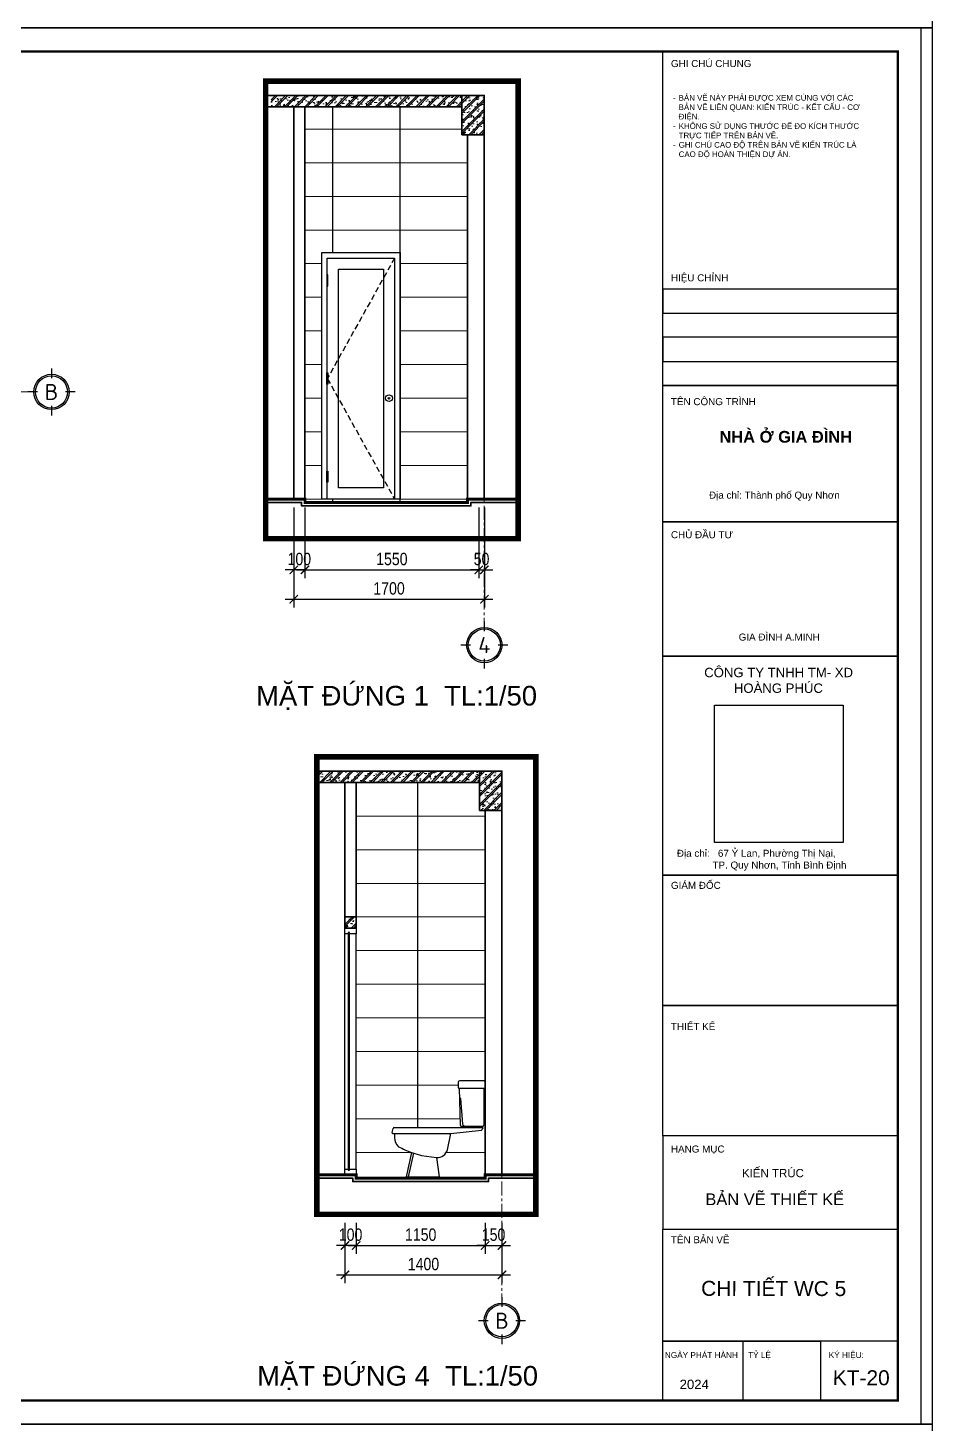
# Model space of a CAD drawing. Header units: inches. Extents: x 236662 to 497023, y -248575 to 81795.
# Drawn here: x 292087 to 300149, y -236124 to -223672 of the extents above; entities that cross this region are included whole.
import ezdxf
from ezdxf.enums import TextEntityAlignment as Align

# ---------------------------------------------------------------- set-up
doc = ezdxf.new("R2010")
doc.units = ezdxf.units.IN
doc.header["$LTSCALE"] = 10
doc.header["$MEASUREMENT"] = 0
for name, pattern in [('ACAD_ISO02W100', [15, 12, -3]), ('CENTER', [2, 1.25, -0.25, 0.25, -0.25]), ('HIDDEN', [0.375, 0.25, -0.125])]:
    doc.linetypes.add(name, pattern=pattern)
for name, color, linetype in [('01. HP_TEXT', 9, 'Continuous'), ('04. HP_CUA', 153, 'Continuous'), ('07. HP_KY HIEU', 43, 'Continuous'), ('07. HP_KY HIEU @ 1', 43, 'Continuous'), ('08. HP_DIM', 118, 'Continuous'), ('10. HP_VAT DUNG 1', 144, 'Continuous'), ('hach', 7, 'Continuous'), ('TEXT', 2, 'Continuous')]:
    doc.layers.add(name, color=color, linetype=linetype)
for name, color, linetype, lineweight in [('02. HP_BE TONG', 1, 'Continuous', 35), ('03. HP_TUONG', 2, 'Continuous', 35), ('05. HP_TRUC', 251, 'CENTER', 5), ('06. HP_THAY 1', 134, 'Continuous', 15), ('09_HP_HATCH', 8, 'Continuous', 5)]:
    doc.layers.add(name, color=color, linetype=linetype, lineweight=lineweight)
doc.layers.add('Tpl_Bound', color=1, linetype='Continuous', plot=False)
doc.styles.add('ISOCP50', font='isocpeur.ttf')
doc.styles.get("Standard").update_dxf_attribs({"font": 'arial.ttf'})
doc.styles.add('TA1', font='arial.ttf')
doc.styles.add('TEXT (none)', font='arial.ttf')
doc.styles.add('text2', font='VHELVCN.TTF')
doc.dimstyles.new('AL-100 (1-50)', dxfattribs={"dimscale": 0.5, "dimtxt": 220, "dimasz": 150, "dimexe": 150, "dimexo": 150, "dimgap": 80, "dimtad": 1, "dimdec": 0, "dimzin": 9, "dimtxsty": 'text2', "dimblk": 'ARCHTICK', "dimcen": 1, "dimdle": 150, "dimclrd": 256, "dimclre": 256, "dimclrt": 7, "dimadec": 0, "dimazin": 0, "dimtfac": 1, "dimtdec": 0, "dimtix": 1, "dimtmove": 2, "dimatfit": 3, "dimldrblk": 'ARCHTICK', "dimfxl": 1, "dimtolj": 1, "dimtzin": 0, "dimlwd": -1, "dimlwe": -1, "dimarcsym": 0})
picture_1 = doc.add_image_def('image1.jpg', size_in_pixel=(1818, 1935))

# ---------------------------------------------------------------- blocks, each defined once
blk = doc.blocks.new('KHUNG TEN A-3')
at = {"layer": '01. HP_TEXT'}
for points in [[(365, 220.95), (365, 292), (415, 292), (415, 220.95)], [(365, 241.41), (365, 236.3), (415, 236.3), (415, 241.41)], [(365, 231.18), (365, 236.3), (415, 236.3), (415, 231.18)], [(365, 231.18), (365, 226.07), (415, 226.07), (415, 231.18)], [(365, 220.95), (365, 226.07), (415, 226.07), (415, 220.95)], [(365, 191.95), (365, 220.95), (415, 220.95), (415, 191.95)], [(365, 163.34), (365, 191.95), (415, 191.95), (415, 163.34)], [(365, 116.74), (365, 163.34), (415, 163.34), (415, 116.74)], [(365, 89.04), (365, 116.74), (415, 116.74), (415, 89.04)], [(365, 61.35), (365, 89.04), (415, 89.04), (415, 61.35)], [(365, 61.35), (365, 41.47), (415, 41.47), (415, 61.35)], [(365, 17.61), (365, 41.47), (415, 41.47), (415, 17.61)], [(365, 5), (365, 17.61), (398.56, 17.61), (398.56, 5)], [(398.56, 5), (382.12, 5), (382.12, 17.61), (398.56, 17.61)], [(398.56, 5), (415, 5), (415, 17.61), (398.56, 17.61)]]:
    blk.add_lwpolyline(points, close=True, dxfattribs=at)
at = {"layer": '02. HP_BE TONG', "color": 1, "const_width": 0.5}
blk.add_lwpolyline([(15, 5), (415, 5), (415, 292), (15, 292)], close=True, dxfattribs=at)
at = {"layer": '06. HP_THAY 1'}
blk.add_lwpolyline([(0, 297), (420, 297), (420, 0), (0, 0)], close=True, dxfattribs=at)
at = {"layer": 'Defpoints'}
blk.add_lwpolyline([(0, 0), (420, 0), (420, 297), (0, 297)], close=True, dxfattribs=at)
at = {"layer": '01. HP_TEXT', "color": 7, "style": 'TA1'}
for s, height, p in [('GHI CHÚ CHUNG', 1.5, (366.75, 288.67)), ('HIỆU CHỈNH', 1.5, (366.75, 243.09)), ('TÊN CÔNG TRÌNH', 1.5, (366.75, 216.75)), ('CHỦ ĐẦU TƯ', 1.5, (366.75, 188.44)), ('GIÁM ĐỐC', 1.5, (366.75, 113.85)), ('THIẾT KẾ', 1.5, (366.75, 83.82)), ('HẠNG MỤC', 1.5, (366.75, 57.76)), ('TÊN BẢN VẼ', 1.5, (366.75, 38.47)), ('NGÀY PHÁT HÀNH', 1.25, (365.46, 14.06)), ('TỶ LỆ', 1.25, (383.16, 14.06)), ('KÝ HIỆU:', 1.25, (400.31, 14.06)), ('2024', 2, (368.6, 7.45))]:
    blk.add_text(s, height=height, dxfattribs=at).set_placement(p)
at = {"layer": '01. HP_TEXT', "style": 'TA1'}
for s, height, p in [('KIẾN TRÚC', 1.75, (388.44, 53.39)), ('BẢN VẼ THIẾT KẾ', 2.5, (388.83, 47.82))]:
    blk.add_text(s, height=height, dxfattribs=at).set_placement(p, align=Align.MIDDLE_CENTER)
at = {"layer": '01. HP_TEXT', "attachment_point": 1}
for s, width, gutter_width, heights, insert, char_height, style in [('\\pi-1.2,l2.4,t2.4,4.8;-^IBẢN VẼ NÀY PHẢI ĐƯỢC XEM CÙNG VỚI CÁC \\P\\pi0,t4.8;BẢN VẼ LIÊN QUAN: KIẾN TRÚC - KẾT CẤU - CƠ \\PĐIỆN.\\P\\pi-1.2,t2.4,4.8;-^IKHÔNG SỬ DỤNG THƯỚC ĐỂ ĐO KÍCH THƯỚC \\P\\pi0,t4.8;TRỰC TIẾP TRÊN BẢN VẼ.\\P\\pi-1.2,t2.4,4.8;-^IGHI CHÚ CAO ĐỘ TRÊN BẢN VẼ KIẾN TRÚC LÀ \\P\\pi0,t4.8;CAO ĐỘ HOÀN THIỆN DỰ ÁN.', 42.6333, 2.41, [32.36], (366, 282.73), 1.2, 'TEXT (none)'), ('\\pi10.25739;{\\fArial|b1|i0|c0|p34;NHÀ Ở GIA ĐÌNH}', 48.1904, 0.0339, [17.72], (366.81, 211.27), 2.5, 'TA1'), ('\\pi9.5649;CÔNG TY TNHH TM- XD \\P\\pi11.2177;      HOÀNG PHÚC', 53.4572, 0.0255, [0], (364.26, 160.88), 2, 'TA1')]:
    blk.add_mtext_dynamic_manual_height_columns(s, width=width, gutter_width=gutter_width, heights=heights, dxfattribs=dict(at, insert=insert, char_height=char_height, style=style))
at = {"layer": '01. HP_TEXT', "color": 7, "char_height": 1.5, "attachment_point": 1, "style": 'TA1'}
for s, width, insert in [('\\A1;\\pi-0.44848,l3,t7.05152,17.55152;Địa chỉ: Thành phố Quy Nhơn', 34.8513, (372.3, 198.36)), ('\\A1;\\pi-1.5,l3,t6,16.5;GIA ĐÌNH A.MINH', 42.6333, (379.66, 168.17)), ('\\A1;\\pi-0.02931,l3,t7.47069,17.97069;Địa chỉ:   67 Ỷ Lan, Phường Thị Nại, \\P             TP. Quy Nhơn, Tỉnh Bình Định ', 49.5509, (365.04, 122.17))]:
    blk.add_mtext_dynamic_manual_height_columns(s, width=width, gutter_width=2.41, heights=[62.37], dxfattribs=dict(at, insert=insert))
image = blk.add_image(picture_1, insert=(375.99, 123.73), size_in_units=(27.41, 29.18))
image.dxf.flags = 7
blk = doc.blocks.new('grid test1')
at = {"ltscale": 20}
for p, q in [((0, 440), (0, 260)), ((-260, 0), (-440, 0)), ((440, 0), (260, 0)), ((0, -260), (0, -440))]:
    blk.add_line(p, q, dxfattribs=at)
at = {"color": 251, "ltscale": 20, "true_color": 0x636466}
for radius in [330, 300]:
    blk.add_circle((0, 0), radius, dxfattribs=at)
at = {"layer": '01. HP_TEXT', "color": 2, "ltscale": 20, "true_color": 0xf1eb1f, "style": 'ISOCP50'}
blk.add_attdef('GRID', text='', height=300, dxfattribs=at).set_placement((-37, 0), align=Align.MIDDLE_CENTER)
blk = doc.blocks.new('_ArchTick')
at = {"color": 0, "linetype": 'ByBlock', "const_width": 0.15}
blk.add_lwpolyline([(-0.5, -0.5), (0.5, 0.5)], dxfattribs=at)
blk = doc.blocks.new('*D880')
at = {"layer": '08. HP_DIM', "transparency": 16777216}
for p, q in [((294457, -227949), (294457, -228580)), ((294557, -228145), (294557, -228580)), ((294457, -228505), (294382, -228505)), ((294557, -228505), (294457, -228505)), ((294557, -228505), (294632, -228505))]:
    blk.add_line(p, q, dxfattribs=at)
at = {"layer": 'Defpoints', "color": 0, "transparency": 16777216}
for p in [(294457, -227874), (294557, -228070), (294457, -228505)]:
    blk.add_point(p, dxfattribs=at)
at = {"layer": '08. HP_DIM', "transparency": 16777216, "xscale": 75, "yscale": 75, "zscale": 75}
blk.add_blockref('_ArchTick', (294457, -228505), dxfattribs=at)
at = {"layer": '08. HP_DIM', "transparency": 16777216, "xscale": 75, "yscale": 75, "zscale": 75, "rotation": 180}
blk.add_blockref('_ArchTick', (294557, -228505), dxfattribs=at)
at = {"layer": '08. HP_DIM', "color": 7, "transparency": 16777216, "insert": (294507, -228409), "char_height": 110, "attachment_point": 5, "style": 'text2'}
blk.add_mtext('\\A1;100', dxfattribs=at)
blk = doc.blocks.new('*D881')
at = {"layer": '08. HP_DIM', "transparency": 16777216}
for p, q in [((294557, -227949), (294557, -228580)), ((296107, -227949), (296107, -228580)), ((294482, -228505), (296182, -228505))]:
    blk.add_line(p, q, dxfattribs=at)
at = {"layer": 'Defpoints', "color": 0, "transparency": 16777216}
for p in [(294557, -227874), (296107, -227874), (296107, -228505)]:
    blk.add_point(p, dxfattribs=at)
at = {"layer": '08. HP_DIM', "transparency": 16777216, "xscale": 75, "yscale": 75, "zscale": 75, "rotation": 180}
blk.add_blockref('_ArchTick', (294557, -228505), dxfattribs=at)
at = {"layer": '08. HP_DIM', "transparency": 16777216, "xscale": 75, "yscale": 75, "zscale": 75}
blk.add_blockref('_ArchTick', (296107, -228505), dxfattribs=at)
at = {"layer": '08. HP_DIM', "color": 7, "transparency": 16777216, "insert": (295332, -228409), "char_height": 110, "attachment_point": 5, "style": 'text2'}
blk.add_mtext('\\A1;1550', dxfattribs=at)
blk = doc.blocks.new('*D882')
at = {"layer": '08. HP_DIM', "transparency": 16777216}
for p, q in [((296107, -227949), (296107, -228580)), ((296157, -228145), (296157, -228580)), ((296107, -228505), (296032, -228505)), ((296107, -228505), (296157, -228505)), ((296157, -228505), (296232, -228505))]:
    blk.add_line(p, q, dxfattribs=at)
at = {"layer": 'Defpoints', "color": 0, "transparency": 16777216}
for p in [(296107, -227874), (296157, -228070), (296157, -228505)]:
    blk.add_point(p, dxfattribs=at)
at = {"layer": '08. HP_DIM', "transparency": 16777216, "xscale": 75, "yscale": 75, "zscale": 75}
blk.add_blockref('_ArchTick', (296107, -228505), dxfattribs=at)
at = {"layer": '08. HP_DIM', "transparency": 16777216, "xscale": 75, "yscale": 75, "zscale": 75, "rotation": 180}
blk.add_blockref('_ArchTick', (296157, -228505), dxfattribs=at)
at = {"layer": '08. HP_DIM', "color": 7, "transparency": 16777216, "insert": (296132, -228409), "char_height": 110, "attachment_point": 5, "style": 'text2'}
blk.add_mtext('\\A1;50', dxfattribs=at)
blk = doc.blocks.new('*D883')
at = {"layer": '08. HP_DIM', "transparency": 16777216}
for p, q in [((294457, -227949), (294457, -228842)), ((296157, -227949), (296157, -228842)), ((294382, -228767), (296232, -228767))]:
    blk.add_line(p, q, dxfattribs=at)
at = {"layer": 'Defpoints', "color": 0, "transparency": 16777216}
for p in [(294457, -227874), (296157, -227874), (296157, -228767)]:
    blk.add_point(p, dxfattribs=at)
at = {"layer": '08. HP_DIM', "transparency": 16777216, "xscale": 75, "yscale": 75, "zscale": 75, "rotation": 180}
blk.add_blockref('_ArchTick', (294457, -228767), dxfattribs=at)
at = {"layer": '08. HP_DIM', "transparency": 16777216, "xscale": 75, "yscale": 75, "zscale": 75}
blk.add_blockref('_ArchTick', (296157, -228767), dxfattribs=at)
at = {"layer": '08. HP_DIM', "color": 7, "transparency": 16777216, "insert": (295307, -228671), "char_height": 110, "attachment_point": 5, "style": 'text2'}
blk.add_mtext('\\A1;1700', dxfattribs=at)
blk = doc.blocks.new('*U310')
at = {"ltscale": 20}
h = blk.add_hatch(dxfattribs=at)
h.set_pattern_fill('_USER', color=8, scale=34, angle=32.992, style=0, pattern_type=0)
h.set_pattern_definition([(180, (55, 2000), (2e-12, -34), [])])
h.paths.add_polyline_path([(55, 2000), (45, 2000), (45, 1900), (55, 1900)])
h = blk.add_hatch(dxfattribs=at)
h.set_pattern_fill('_USER', color=8, scale=34, angle=32.992, style=0, pattern_type=0)
h.set_pattern_definition([(180, (55, 1025), (4e-12, 34), [])])
h.paths.add_polyline_path([(55, 1025), (45, 1025), (45, 1125), (55, 1125)])
h = blk.add_hatch(dxfattribs=at)
h.set_pattern_fill('_USER', color=8, scale=34, angle=32.992, style=0, pattern_type=0)
h.set_pattern_definition([(180, (55, 150), (4e-12, 34), [])])
h.paths.add_polyline_path([(55, 150), (45, 150), (45, 250), (55, 250)])
for points in [[(50, 0), (0, 0), (0, 2200), (700, 2200), (700, 0), (650, 0)], [(50, 2000), (50, 2150), (650, 2150), (650, 0), (50, 0), (50, 150)], [(50, 1125), (50, 1900)], [(50, 250), (50, 1025)]]:
    blk.add_lwpolyline(points)
at = {"color": 8, "linetype": 'HIDDEN', "ltscale": 20}
blk.add_lwpolyline([(650, 2150), (50, 1075), (650, 0)], dxfattribs=at)
for points in [[(55, 2000), (45, 2000), (45, 1900), (55, 1900)], [(550, 100), (150, 100), (150, 2050), (550, 2050)], [(55, 1025), (45, 1025), (45, 1125), (55, 1125)], [(55, 150), (45, 150), (45, 250), (55, 250)]]:
    blk.add_lwpolyline(points, close=True)
for radius in [30, 7]:
    blk.add_circle((600, 900), radius)
blk = doc.blocks.new('*D892')
at = {"layer": '08. HP_DIM', "transparency": 16777216}
for p, q in [((294914, -234328), (294914, -234606)), ((295014, -234328), (295014, -234606)), ((294914, -234531), (294839, -234531)), ((295014, -234531), (294914, -234531)), ((295014, -234531), (295089, -234531))]:
    blk.add_line(p, q, dxfattribs=at)
at = {"layer": 'Defpoints', "color": 0, "transparency": 16777216}
for p in [(294914, -234253), (295014, -234253), (294914, -234531)]:
    blk.add_point(p, dxfattribs=at)
at = {"layer": '08. HP_DIM', "transparency": 16777216, "xscale": 75, "yscale": 75, "zscale": 75}
blk.add_blockref('_ArchTick', (294914, -234531), dxfattribs=at)
at = {"layer": '08. HP_DIM', "transparency": 16777216, "xscale": 75, "yscale": 75, "zscale": 75, "rotation": 180}
blk.add_blockref('_ArchTick', (295014, -234531), dxfattribs=at)
at = {"layer": '08. HP_DIM', "color": 7, "transparency": 16777216, "insert": (294964, -234435), "char_height": 110, "attachment_point": 5, "style": 'text2'}
blk.add_mtext('\\A1;100', dxfattribs=at)
blk = doc.blocks.new('*D893')
at = {"layer": '08. HP_DIM', "transparency": 16777216}
for p, q in [((295014, -234328), (295014, -234606)), ((296164, -234328), (296164, -234606)), ((294939, -234531), (296239, -234531))]:
    blk.add_line(p, q, dxfattribs=at)
at = {"layer": 'Defpoints', "color": 0, "transparency": 16777216}
for p in [(295014, -234253), (296164, -234253), (296164, -234531)]:
    blk.add_point(p, dxfattribs=at)
at = {"layer": '08. HP_DIM', "transparency": 16777216, "xscale": 75, "yscale": 75, "zscale": 75, "rotation": 180}
blk.add_blockref('_ArchTick', (295014, -234531), dxfattribs=at)
at = {"layer": '08. HP_DIM', "transparency": 16777216, "xscale": 75, "yscale": 75, "zscale": 75}
blk.add_blockref('_ArchTick', (296164, -234531), dxfattribs=at)
at = {"layer": '08. HP_DIM', "color": 7, "transparency": 16777216, "insert": (295589, -234435), "char_height": 110, "attachment_point": 5, "style": 'text2'}
blk.add_mtext('\\A1;1150', dxfattribs=at)
blk = doc.blocks.new('*D894')
at = {"layer": '08. HP_DIM', "transparency": 16777216}
for p, q in [((296164, -234328), (296164, -234606)), ((296314, -234328), (296314, -234606)), ((296164, -234531), (296089, -234531)), ((296164, -234531), (296314, -234531)), ((296314, -234531), (296389, -234531))]:
    blk.add_line(p, q, dxfattribs=at)
at = {"layer": 'Defpoints', "color": 0, "transparency": 16777216}
for p in [(296164, -234253), (296314, -234253), (296314, -234531)]:
    blk.add_point(p, dxfattribs=at)
at = {"layer": '08. HP_DIM', "transparency": 16777216, "xscale": 75, "yscale": 75, "zscale": 75}
blk.add_blockref('_ArchTick', (296164, -234531), dxfattribs=at)
at = {"layer": '08. HP_DIM', "transparency": 16777216, "xscale": 75, "yscale": 75, "zscale": 75, "rotation": 180}
blk.add_blockref('_ArchTick', (296314, -234531), dxfattribs=at)
at = {"layer": '08. HP_DIM', "color": 7, "transparency": 16777216, "insert": (296239, -234435), "char_height": 110, "attachment_point": 5, "style": 'text2'}
blk.add_mtext('\\A1;150', dxfattribs=at)
blk = doc.blocks.new('*D895')
at = {"layer": '08. HP_DIM', "transparency": 16777216}
for p, q in [((294914, -234328), (294914, -234868)), ((296314, -234328), (296314, -234868)), ((294839, -234793), (296389, -234793))]:
    blk.add_line(p, q, dxfattribs=at)
at = {"layer": 'Defpoints', "color": 0, "transparency": 16777216}
for p in [(294914, -234253), (296314, -234253), (296314, -234793)]:
    blk.add_point(p, dxfattribs=at)
at = {"layer": '08. HP_DIM', "transparency": 16777216, "xscale": 75, "yscale": 75, "zscale": 75, "rotation": 180}
blk.add_blockref('_ArchTick', (294914, -234793), dxfattribs=at)
at = {"layer": '08. HP_DIM', "transparency": 16777216, "xscale": 75, "yscale": 75, "zscale": 75}
blk.add_blockref('_ArchTick', (296314, -234793), dxfattribs=at)
at = {"layer": '08. HP_DIM', "color": 7, "transparency": 16777216, "insert": (295614, -234697), "char_height": 110, "attachment_point": 5, "style": 'text2'}
blk.add_mtext('\\A1;1400', dxfattribs=at)
blk = doc.blocks.new('*U308')
for p, q in [((0, 50), (0, 2150)), ((100, 50), (100, 2150))]:
    blk.add_line(p, q)
for points in [[(0, 2150), (60, 2150), (60, 2160), (70, 2160), (70, 2150), (100, 2150), (100, 2200), (0, 2200)], [(0, 0), (100, 0), (100, 50), (70, 50), (70, 40), (60, 40), (60, 50), (0, 50)]]:
    blk.add_lwpolyline(points, close=True)
at = {"color": 8}
blk.add_lwpolyline([(70, 40), (60, 40), (60, 2160), (70, 2160)], close=True, dxfattribs=at)
blk = doc.blocks.new('ÂSDASD')
for p, q in [((-245, 774), (-13, 774)), ((-240, 774), (-230, 441)), ((-19, 774), (-19, 441)), ((-228, 681), (-209, 452)), ((-837, 376), (-828, 413)), ((-314, 367), (-39, 398)), ((-830, 368), (-314, 368)), ((-817, 368), (-817, 333)), ((-343, 224), (-314, 368)), ((-664, 199), (-712, -19)), ((-648, 193), (-694, -19)), ((-575, 173), (-441, 154)), ((-441, 154), (-418, -19)), ((-712, -19), (-418, -19))]:
    blk.add_line(p, q)
for points in [[(-249, 825), (-249, 779)], [(-20, 837), (-238, 837)], [(-8, 779), (-8, 825)], [(-224, 434), (-26, 434)]]:
    blk.add_lwpolyline(points)
blk.add_lwpolyline([(-819, 423), (-30, 423, -0.280981), (-39, 398)], format="xyb")
for centre, radius, start, end in [((-238, 825), 11.9, 91.1944, 180.6866), ((-243, 781), 6.82, 200.5859, 254.291), ((-20, 825), 11.9, 359.3135, 88.8057), ((-14, 781), 6.82, 285.7091, 339.4142), ((-237, 677), 10.1, 20.5225, 94.3404), ((-830, 374), 6.84, 168.0893, 277.1766), ((-811, 407), 18.1, 114.2352, 159.3064), ((-223, 442), 7.35, 185.7296, 266.3454), ((-188, 456), 21.5, 190.9029, 272.8832), ((-27, 442), 7.35, 273.6547, 353.6909), ((-703, 335), 114, 180.8762, 227.7429), ((-294, 1175), 1044, 242.2888, 249.2023), ((-294, 1175), 1044, 249.2339, 249.846), ((-483, 660), 495, 249.8272, 259.3799), ((-440, 256), 103, 269.5515, 341.6367)]:
    blk.add_arc(centre, radius, start, end)

msp = doc.modelspace()

# ---------------------------------------------------------------- hatches: boundary and pattern name
at = {"layer": '09_HP_HATCH'}
h = msp.add_hatch(dxfattribs=at)
h.set_pattern_fill('CHAU-01', color=256, scale=15, pattern_type=2)
h.set_pattern_definition([(50, (-13257.81, -34003.31), (107.589027, -9.41282), [11.25, -123.75]), (355, (-13257.81, -34003.31), (-20.8127, 112.82882), [9, -99]), (100.4514, (-13248.85, -34004.1), (86.776407, 103.41593), [9.56103, -105.171317]), (46.1842, (-13257.81, -33973.31), (160.086157, -24.82785), [16.875, -185.625]), (96.6356, (-13244.47, -33975.38), (140.199406, 146.11768), [14.34154, -157.75695]), (351.1842, (-13257.81, -33973.31), (140.19929, 146.11779), [13.5, -148.5]), (21, (-13242.81, -33980.81), (89.536058, -60.392834), [11.25, -123.75]), (326, (-13242.81, -33980.81), (36.4973, 108.772507), [9, -99]), (71.4514, (-13235.35, -33985.84), (126.033394, 48.379575), [9.56103, -105.171317]), (37.5, (-13257.81, -34003.312), (1.8239783, 49.934078), [0, -97.8, 0, -100.5, 0, -99.375]), (7.5, (-13257.81, -34003.31), (39.460431, 59.161757), [0, -57.3, 0, -95.55, 0, -37.875]), (327.5, (-13291.26, -34003.312), (80.0733654, -3.3832308), [0, -37.5, 0, -117, 0, -155.25]), (317.5, (-13306.26, -34003.31), (87.477925, 15.015747), [0, -48.75, 0, -77.7, 0, -110.25]), (45, (-13257.81, -34003.31), (-45.078057, 45.078057), []), (45, (-13257.81, -33984.94), (-45.078057, 45.078057), [])])
h.paths.add_polyline_path([(294256.7, -224274.3), (295956.7, -224274.3), (295956.7, -224374.3), (294256.7, -224374.3)])
h.paths.add_polyline_path([(295956.7, -224624.3), (296156.7, -224624.3), (296156.7, -224274.3), (295956.7, -224274.3)])
h = msp.add_hatch(dxfattribs=at)
h.set_pattern_fill('_USER', color=8, scale=300, pattern_type=0)
h.set_pattern_definition([(0, (296006.75, -227874.3), (0, 300), [])])
h.paths.add_polyline_path([(296006.7, -224624.3), (295956.7, -224624.3), (295956.7, -224374.3), (294556.7, -224374.3), (294556.7, -227874.3), (294556.7, -227904.3), (296006.7, -227904.3), (296006.7, -227874.3)])
h.paths.add_polyline_path([(295406.7, -227874.3), (295356.7, -227874.3), (294756.7, -227874.3), (294706.7, -227874.3), (294706.7, -225674.3), (295406.7, -225674.3)], flags=16)
h.paths.add_polyline_path([(295256.7, -227774.3), (294856.7, -227774.3), (294856.7, -226978.5), (294761.7, -226808.2), (294761.7, -226849.3), (294756.7, -226849.3), (294756.7, -227624.3), (294761.7, -227624.3), (294761.7, -227724.3), (294751.7, -227724.3), (294751.7, -227624.3), (294756.7, -227624.3), (294756.7, -226849.3), (294751.7, -226849.3), (294751.7, -226749.3), (294756.7, -226749.3), (294756.7, -225974.3), (294751.7, -225974.3), (294751.7, -225874.3), (294761.7, -225874.3), (294761.7, -225974.3), (294756.7, -225974.3), (294756.7, -226749.3), (294761.7, -226749.3), (294761.7, -226790.3), (294856.7, -226620.1), (294856.7, -225824.3), (295256.7, -225824.3)], flags=0)
h.paths.add_polyline_path([(295336.7, -226974.3, -1), (295276.7, -226974.3, -1)], flags=0)
h.paths.add_polyline_path([(295313.7, -226974.3, -1), (295299.7, -226974.3, -1)], flags=0)
h = msp.add_hatch(dxfattribs=at)
h.set_pattern_fill('_USER', color=8, scale=300, pattern_type=0)
h.set_pattern_definition([(0, (291098.62, -208801.27), (0, 300), [])])
edge = h.paths.add_edge_path()
edge.add_line((295934.1, -233063.7), (296151.8, -233063.7))
edge.add_arc((296152, -233075.5), 11.9, 2.51468, 91.19443, ccw=False)
edge.add_line((296163.9, -233075), (296163.9, -233121.6))
edge.add_arc((296157.4, -233119.4), 6.82, 285.70911, 340.91964, ccw=False)
edge.add_line((296159.3, -233125.9), (296152.5, -233125.9))
edge.add_line((296152.5, -233125.9), (296152.5, -233457.9))
edge.add_arc((296145.2, -233458.7), 7.35, -86.34532, 6.30925, ccw=False)
edge.add_line((296145.6, -233466), (295949.2, -233466))
edge.add_arc((295948.8, -233458.7), 7.35, 185.72964, 273.65468, ccw=False)
edge.add_line((295941.5, -233459.4), (295931.6, -233125.9))
edge.add_line((295931.6, -233125.9), (295927, -233125.9))
edge.add_arc((295928.9, -233119.4), 6.82, 200.58593, 254.291, ccw=False)
edge.add_line((295922.5, -233121.8), (295922.5, -233075.7))
edge.add_arc((295934.3, -233075.5), 11.9, 91.19443, 180.68663, ccw=False)
edge = h.paths.add_edge_path(flags=16)
edge.add_arc((296117.1, -233481.5), 25.5, -53.10878, 9.66861, ccw=False)
edge.add_line((296132.5, -233501.9), (295857.6, -233533.5))
edge.add_line((295857.6, -233533.5), (295829, -233676.3))
edge.add_arc((295731.6, -233644), 102.7, 269.55146, 341.63673, ccw=False)
edge.add_line((295730.8, -233746.7), (295753.6, -233919.9))
edge.add_line((295753.6, -233919.9), (295460.3, -233919.9))
edge.add_line((295460.3, -233919.9), (295507.5, -233701.6))
edge.add_arc((295877.6, -232724.9), 1044.4, 242.2888, 249.2429, ccw=False)
edge.add_arc((295468.6, -233565.1), 114.1, 180.8762, 227.74285, ccw=False)
edge.add_line((295354.6, -233566.9), (295354.6, -233532.9))
edge.add_line((295354.6, -233532.9), (295342.4, -233532.9))
edge.add_arc((295341.5, -233526.1), 6.84, 168.08927, 277.17656, ccw=False)
edge.add_line((295334.8, -233524.7), (295343.6, -233487.1))
edge.add_arc((295360.6, -233493.5), 18.1, 114.23515, 159.30642, ccw=False)
edge.add_line((295353.1, -233477), (296142.3, -233477.2))
h.paths.add_polyline_path([(296163.9, -233900.4), (296163.9, -230650.4), (296113.9, -230650.4), (296113.9, -230400.4), (295013.9, -230400.4), (295013.9, -231600.4), (295013.9, -231700.4), (295013.9, -233900.4), (295013.9, -233930.4), (296163.9, -233930.4)])
h.paths.add_polyline_path([(296313.9, -230300.4), (296313.9, -230171.8), (294663.9, -230171.8), (294663.9, -230300.4)])
h = msp.add_hatch(dxfattribs=at)
h.set_pattern_fill('CHAU-01', color=256, scale=15, pattern_type=2)
h.set_pattern_definition([(50, (-17090.82, -40029.41), (107.589027, -9.41282), [11.25, -123.75]), (355, (-17090.82, -40029.41), (-20.8127, 112.82882), [9, -99]), (100.4514, (-17081.85, -40030.19), (86.776407, 103.41593), [9.56103, -105.171317]), (46.1842, (-17090.82, -39999.41), (160.086157, -24.82785), [16.875, -185.625]), (96.6356, (-17077.48, -40001.48), (140.199406, 146.11768), [14.34154, -157.75695]), (351.1842, (-17090.82, -39999.4), (140.19929, 146.11779), [13.5, -148.5]), (21, (-17075.82, -40006.91), (89.536058, -60.392834), [11.25, -123.75]), (326, (-17075.82, -40006.91), (36.4973, 108.772507), [9, -99]), (71.4514, (-17068.36, -40011.94), (126.033394, 48.379575), [9.56103, -105.171317]), (37.5, (-17090.82, -40029.41), (1.8239783, 49.934078), [0, -97.8, 0, -100.5, 0, -99.375]), (7.5, (-17090.82, -40029.41), (39.460431, 59.161757), [0, -57.3, 0, -95.55, 0, -37.875]), (327.5, (-17124.27, -40029.41), (80.0733654, -3.3832308), [0, -37.5, 0, -117, 0, -155.25]), (317.5, (-17139.27, -40029.41), (87.477925, 15.015747), [0, -48.75, 0, -77.7, 0, -110.25]), (45, (-17090.82, -40029.41), (-45.078057, 45.078057), []), (45, (-17090.82, -40011.03), (-45.078057, 45.078057), [])])
h.paths.add_polyline_path([(294663.9, -230300.4), (296113.9, -230300.4), (296113.9, -230400.4), (294663.9, -230400.4)])
h.paths.add_polyline_path([(296113.9, -230650.4), (296313.9, -230650.4), (296313.9, -230300.4), (296113.9, -230300.4)])
h = msp.add_hatch(dxfattribs=at)
h.set_pattern_fill('CHAU-01', color=256, scale=15, pattern_type=2)
h.set_pattern_definition([(50, (188574.56, -314764.26), (107.58903, -9.41282), [11.25, -123.75]), (355, (188574.56, -314764.26), (-20.8127, 112.82882), [9, -99]), (100.4514, (188583.53, -314765.04), (86.77641, 103.41593), [9.56103, -105.17132]), (46.1842, (188574.56, -314734.26), (160.08616, -24.82785), [16.875, -185.625]), (96.6356, (188587.9, -314736.33), (140.1994, 146.11768), [14.34154, -157.75695]), (351.1842, (188574.56, -314734.26), (140.1993, 146.1178), [13.5, -148.5]), (21, (188589.56, -314741.76), (89.53606, -60.392834), [11.25, -123.75]), (326, (188589.56, -314741.76), (36.4973, 108.77251), [9, -99]), (71.4514, (188597.03, -314746.79), (126.033394, 48.379575), [9.56103, -105.17132]), (37.5, (188574.564, -314764.26), (1.823978, 49.934078), [0, -97.8, 0, -100.5, 0, -99.375]), (7.5, (188574.564, -314764.26), (39.46043, 59.161757), [0, -57.3, 0, -95.55, 0, -37.875]), (327.5, (188541.114, -314764.26), (80.073365, -3.383231), [0, -37.5, 0, -117, 0, -155.25]), (317.5, (188526.114, -314764.26), (87.477925, 15.015747), [0, -48.75, 0, -77.7, 0, -110.25]), (45, (188574.564, -314764.26), (-45.078057, 45.078057), []), (45, (188574.564, -314745.885), (-45.078057, 45.078057), [])])
h.paths.add_polyline_path([(294913.9, -231600.4), (294913.9, -231700.4), (295013.9, -231700.4), (295013.9, -231600.4)])
at = {"layer": 'hach'}
h = msp.add_hatch(dxfattribs=at)
h.set_pattern_fill('_USER', color=8, scale=600, angle=90, pattern_type=0)
h.set_pattern_definition([(90, (296006.75, -227874.3), (-600, 4e-14), [])])
h.paths.add_polyline_path([(296006.7, -224624.3), (295956.7, -224624.3), (295956.7, -224374.3), (294556.7, -224374.3), (294556.7, -227874.3), (294556.7, -227904.3), (296006.7, -227904.3), (296006.7, -227874.3)])
h.paths.add_polyline_path([(295406.7, -227874.3), (295356.7, -227874.3), (294756.7, -227874.3), (294706.7, -227874.3), (294706.7, -225674.3), (295406.7, -225674.3)], flags=16)
h.paths.add_polyline_path([(295256.7, -227774.3), (294856.7, -227774.3), (294856.7, -226978.5), (294761.7, -226808.2), (294761.7, -226849.3), (294756.7, -226849.3), (294756.7, -227624.3), (294761.7, -227624.3), (294761.7, -227724.3), (294751.7, -227724.3), (294751.7, -227624.3), (294756.7, -227624.3), (294756.7, -226849.3), (294751.7, -226849.3), (294751.7, -226749.3), (294756.7, -226749.3), (294756.7, -225974.3), (294751.7, -225974.3), (294751.7, -225874.3), (294761.7, -225874.3), (294761.7, -225974.3), (294756.7, -225974.3), (294756.7, -226749.3), (294761.7, -226749.3), (294761.7, -226790.3), (294856.7, -226620.1), (294856.7, -225824.3), (295256.7, -225824.3)], flags=0)
h.paths.add_polyline_path([(295336.7, -226974.3, -1), (295276.7, -226974.3, -1)], flags=0)
h.paths.add_polyline_path([(295313.7, -226974.3, -1), (295299.7, -226974.3, -1)], flags=0)
h = msp.add_hatch(dxfattribs=at)
h.set_pattern_fill('_USER', color=8, scale=600, angle=90, pattern_type=0)
h.set_pattern_definition([(90, (296163.9, -233900.4), (-600, 4e-14), [])])
edge = h.paths.add_edge_path()
edge.add_line((295934.1, -233063.7), (296151.8, -233063.7))
edge.add_arc((296152, -233075.5), 11.9, 2.51468, 91.19443, ccw=False)
edge.add_line((296163.9, -233075), (296163.9, -233121.6))
edge.add_arc((296157.4, -233119.4), 6.82, 285.70911, 340.91964, ccw=False)
edge.add_line((296159.3, -233125.9), (296152.5, -233125.9))
edge.add_line((296152.5, -233125.9), (296152.5, -233457.9))
edge.add_arc((296145.2, -233458.7), 7.35, -86.34532, 6.30925, ccw=False)
edge.add_line((296145.6, -233466), (295949.2, -233466))
edge.add_arc((295948.8, -233458.7), 7.35, 185.72964, 273.65468, ccw=False)
edge.add_line((295941.5, -233459.4), (295931.6, -233125.9))
edge.add_line((295931.6, -233125.9), (295927, -233125.9))
edge.add_arc((295928.9, -233119.4), 6.82, 200.58593, 254.291, ccw=False)
edge.add_line((295922.5, -233121.8), (295922.5, -233075.7))
edge.add_arc((295934.3, -233075.5), 11.9, 91.19443, 180.68663, ccw=False)
edge = h.paths.add_edge_path(flags=16)
edge.add_arc((296117.1, -233481.5), 25.5, -53.10878, 9.66861, ccw=False)
edge.add_line((296132.5, -233501.9), (295857.6, -233533.5))
edge.add_line((295857.6, -233533.5), (295829, -233676.3))
edge.add_arc((295731.6, -233644), 102.7, 269.55146, 341.63673, ccw=False)
edge.add_line((295730.8, -233746.7), (295753.6, -233919.9))
edge.add_line((295753.6, -233919.9), (295460.3, -233919.9))
edge.add_line((295460.3, -233919.9), (295507.5, -233701.6))
edge.add_arc((295877.6, -232724.9), 1044.4, 242.2888, 249.2429, ccw=False)
edge.add_arc((295468.6, -233565.1), 114.1, 180.8762, 227.74285, ccw=False)
edge.add_line((295354.6, -233566.9), (295354.6, -233532.9))
edge.add_line((295354.6, -233532.9), (295342.4, -233532.9))
edge.add_arc((295341.5, -233526.1), 6.84, 168.08927, 277.17656, ccw=False)
edge.add_line((295334.8, -233524.7), (295343.6, -233487.1))
edge.add_arc((295360.6, -233493.5), 18.1, 114.23515, 159.30642, ccw=False)
edge.add_line((295353.1, -233477), (296142.3, -233477.2))
h.paths.add_polyline_path([(296163.9, -233900.4), (296163.9, -230650.4), (296113.9, -230650.4), (296113.9, -230400.4), (295013.9, -230400.4), (295013.9, -231600.4), (295013.9, -231700.4), (295013.9, -233900.4), (295013.9, -233930.4), (296163.9, -233930.4)])

# ---------------------------------------------------------------- linework, layer by layer
at = {"layer": '02. HP_BE TONG'}
for points in [[(294206.7, -224274.3), (295956.7, -224274.3), (295956.7, -224374.3), (294206.7, -224374.3)], [(295956.7, -224624.3), (296156.7, -224624.3), (296156.7, -224274.3), (295956.7, -224274.3)], [(294663.9, -230300.4), (296113.9, -230300.4), (296113.9, -230400.4), (294663.9, -230400.4)], [(296113.9, -230650.4), (296313.9, -230650.4), (296313.9, -230300.4), (296113.9, -230300.4)], [(294913.9, -231600.4), (294913.9, -231700.4), (295013.9, -231700.4), (295013.9, -231600.4)]]:
    msp.add_lwpolyline(points, close=True, dxfattribs=at)
at = {"layer": '02. HP_BE TONG', "const_width": 25}
for points in [[(294206.7, -227874.3), (294556.7, -227874.3), (294556.7, -227904.3), (296006.7, -227904.3), (296006.7, -227874.3), (296458.1, -227874.3)], [(294663.9, -233900.4), (295013.9, -233900.4), (295013.9, -233930.4), (296163.9, -233930.4), (296163.9, -233900.4), (296615.2, -233900.4)]]:
    msp.add_lwpolyline(points, dxfattribs=at)
at = {"layer": '02. HP_BE TONG'}
for points in [[(294206.7, -227904.3), (294526.7, -227904.3), (294526.7, -227934.3), (296036.7, -227934.3), (296036.7, -227904.3), (296458.1, -227904.3)], [(294663.9, -233930.4), (294983.9, -233930.4), (294983.9, -233960.4), (296193.9, -233960.4), (296193.9, -233930.4), (296615.2, -233930.4)]]:
    msp.add_lwpolyline(points, dxfattribs=at)
at = {"layer": '03. HP_TUONG'}
for points in [[(294456.7, -224374.3), (294556.7, -224374.3), (294556.7, -227874.3), (294456.7, -227874.3)], [(296006.7, -224624.3), (296156.7, -224624.3), (296156.7, -227874.3), (296006.7, -227874.3)], [(294913.9, -230400.4), (295013.9, -230400.4), (295013.9, -231600.4), (294913.9, -231600.4)], [(296163.9, -230650.4), (296313.9, -230650.4), (296313.9, -233900.4), (296163.9, -233900.4)]]:
    msp.add_lwpolyline(points, close=True, dxfattribs=at)
at = {"layer": '05. HP_TRUC', "ltscale": 10}
for p, q in [((296156.7, -224534.2), (296156.7, -228965.5)), ((292086.9, -226918.6), (289026.7, -226918.6)), ((296313.9, -230560.3), (296313.9, -234991.6))]:
    msp.add_line(p, q, dxfattribs=at)
at = {"layer": '06. HP_THAY 1'}
msp.add_lwpolyline([(294913.9, -231700.4), (295013.9, -231700.4), (295013.9, -233900.4), (294913.9, -233900.4)], close=True, dxfattribs=at)
at = {"layer": '07. HP_KY HIEU', "linetype": 'ACAD_ISO02W100', "ltscale": 5, "const_width": 50}
for points in [[(294206.7, -224145.7), (296458.1, -224145.7), (296458.1, -228226.9), (294206.7, -228226.9)], [(294663.9, -230171.8), (296615.2, -230171.8), (296615.2, -234253), (294663.9, -234253)]]:
    msp.add_lwpolyline(points, close=True, dxfattribs=at)
at = {"layer": 'Tpl_Bound', "color": 1}
for points in [[(282444.5, -223671.7), (282444.5, -211219.9), (300149.2, -211219.9), (300149.2, -223671.7)], [(282444.5, -236123.6), (282444.5, -223671.7), (300149.2, -223671.7), (300149.2, -236123.6)], [(282444.5, -248575.5), (282444.5, -236123.6), (300149.2, -236123.6), (300149.2, -248575.5)]]:
    msp.add_lwpolyline(points, close=True, dxfattribs=at)

# ---------------------------------------------------------------- block references
at = {"color": 1, "xscale": 41.92548438755171, "yscale": 41.92548438755171, "zscale": 41.92548438755171}
msp.add_blockref('KHUNG TEN A-3', (282444.5, -236123.6, -318.6), dxfattribs=at)
at = {"layer": '04. HP_CUA'}
msp.add_blockref('*U310', (294706.7, -227874.3), dxfattribs=at)
at = {"layer": '04. HP_CUA', "xscale": -1}
msp.add_blockref('*U308', (295013.9, -233900.4), dxfattribs=at)
at = {"layer": '07. HP_KY HIEU @ 1', "ltscale": 20}
ref = msp.add_blockref('grid test1', (292297.1, -226918.6), dxfattribs=dict(at, xscale=0.477750000078231, yscale=0.477750000078231, zscale=0.477750000078231))
ref.add_attrib('GRID', 'B', dxfattribs={"layer": 'TEXT', "ltscale": 20, "height": 143.3, "style": 'ISOCP50'}).set_placement((292297.1, -226918.6), align=Align.MIDDLE_CENTER)
ref = msp.add_blockref('grid test1', (296156.7, -229175.7), dxfattribs=dict(at, xscale=0.477750000078231, yscale=0.477750000078231, zscale=0.477750000078231))
ref.add_attrib('GRID', '4', dxfattribs={"layer": 'TEXT', "ltscale": 20, "height": 143.3, "style": 'ISOCP50'}).set_placement((296156.7, -229175.7), align=Align.MIDDLE_CENTER)
ref = msp.add_blockref('grid test1', (296313.9, -235201.8), dxfattribs=dict(at, xscale=0.477750000078231, yscale=0.477750000078231, zscale=0.477750000078231))
ref.add_attrib('GRID', 'B', dxfattribs={"layer": 'TEXT', "ltscale": 20, "height": 143.3, "style": 'ISOCP50'}).set_placement((296313.9, -235201.8), align=Align.MIDDLE_CENTER)
at = {"layer": '10. HP_VAT DUNG 1'}
msp.add_blockref('ÂSDASD', (296171.9, -233900.4), dxfattribs=at)

# ---------------------------------------------------------------- texts
at = {"attachment_point": 1, "rotation": 359.89856}
for s, width, insert, char_height in [('CHI TIẾT WC 5', 1796.114, (298089.8, -234846.2, -318.6), 133.427), ('KT-20', 522.002, (299264, -235643.1, -318.6), 133.43)]:
    msp.add_mtext_dynamic_manual_height_columns(s, width=width, gutter_width=3.49, heights=[0], dxfattribs=dict(at, insert=insert, char_height=char_height))
at = {"layer": '01. HP_TEXT', "style": 'TEXT (none)'}
for s, p in [('MẶT ĐỨNG 1  TL:1/50', (294122.2, -229715, -234.4)), ('MẶT ĐỨNG 4  TL:1/50', (294131.3, -235780.6, -234.4))]:
    msp.add_text(s, height=175, dxfattribs=at).set_placement(p)

# ---------------------------------------------------------------- dimensions: what is measured, and where the dimension line sits
at = {"layer": '08. HP_DIM'}
for base, p1, p2, picture, middle in [((294456.7, -228505.3), (294556.7, -228070.3), (294456.7, -227874.3), '*D880', (294506.7, -228409.1)), ((296156.7, -228767.2), (294456.7, -227874.3), (296156.7, -227874.3), '*D883', (295306.7, -228671)), ((296106.7, -228505.3), (294556.7, -227874.3), (296106.7, -227874.3), '*D881', (295331.7, -228409.1)), ((296156.7, -228505.3), (296106.7, -227874.3), (296156.7, -228070.3), '*D882', (296131.7, -228409.1))]:
    dim = msp.add_linear_dim(base=base, p1=p1, p2=p2, dimstyle='AL-100 (1-50)', dxfattribs=at)
    dim.commit()
    dim.dimension.update_dxf_attribs({"geometry": picture, "text_midpoint": middle})
for base, p1, p2, picture, middle in [((294913.9, -234531.4), (295013.9, -234253), (294913.9, -234253), '*D892', (294963.9, -234435.2)), ((296313.9, -234793.3), (294913.9, -234253), (296313.9, -234253), '*D895', (295613.9, -234697.1)), ((296163.9, -234531.4), (295013.9, -234253), (296163.9, -234253), '*D893', (295588.9, -234435.2)), ((296313.9, -234531.4), (296163.9, -234253), (296313.9, -234253), '*D894', (296238.9, -234435.2))]:
    dim = msp.add_linear_dim(base=base, p1=p1, p2=p2, angle=0, dimstyle='AL-100 (1-50)', dxfattribs=at)
    dim.commit()
    dim.dimension.update_dxf_attribs({"geometry": picture, "text_midpoint": middle})

doc.saveas('drawing.dxf')
